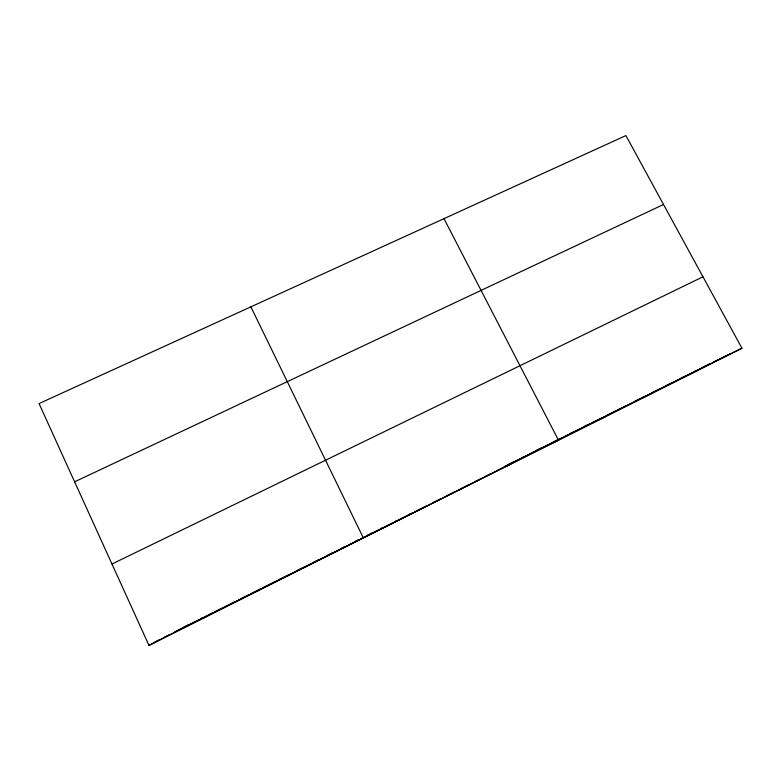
<?xml version="1.0" encoding="UTF-8"?>
<svg xmlns="http://www.w3.org/2000/svg" width="781" height="781" viewBox="0 0 781 781"><rect width="100%" height="100%" fill="white"/><g stroke="black" fill="none" stroke-linecap="round" stroke-linejoin="round"><path stroke-width="1.17" d="M257.955 590.817L259.556 589.811M203.919 617.898L207.072 616.111M148.976 645.428L741.95 348.238L625.903 135.572L39.05 403.572L148.976 645.428L152.773 643.368M159.07 639.942L153.72 642.851L730.791 353.647L719.213 359.26M183.916 627.075L189.275 624.39M201.068 618.484L203.206 617.4M507.992 464.695L513.42 461.971M522.118 457.617L524.295 456.524M536.176 450.569L541.536 447.884M553.329 441.978L558.688 439.293M570.481 433.377L572.629 432.303M584.569 426.319L586.736 425.235M175.051 631.712L188.045 625.2M190.213 624.117L202.123 618.152M204.29 617.058L212.949 612.724M215.126 611.63L223.844 607.267M226.031 606.173L234.749 601.8M240.206 599.066L248.924 594.692M251.111 593.599L259.829 589.235M263.099 587.595L273.838 582.216M279.207 579.522L287.798 575.216M296.389 570.911L304.98 566.606M313.591 562.291L318.999 559.577M327.659 555.242L333.067 552.528M341.727 548.194L343.894 547.11M355.794 541.145L357.952 540.062M366.631 535.717L372.049 533.003M380.718 528.659L382.895 527.565M394.815 521.591L396.982 520.507M408.853 514.562L410.991 513.488M504.624 466.569L548.106 444.779M550.254 443.706L562.086 437.77M564.243 436.696L579.297 429.15M581.464 428.066L590.163 423.702M592.34 422.609L601.048 418.255M606.486 415.521L615.194 411.167M617.361 410.074L622.808 407.35M623.882 406.813L626.02 405.739M634.611 401.434L643.193 397.129M651.774 392.833L660.365 388.528M665.734 385.834L671.172 383.11M679.86 378.756L685.288 376.042M693.977 371.688L696.154 370.594M164.44 637.247L169.809 634.562M175.178 631.868L261.362 588.679M262.445 588.142L311.316 563.648M312.38 563.111L359.436 539.534M395.772 521.327L360.5 538.997L363.37 537.982L250.877 306.835M397.91 520.253L406.462 515.968M407.526 515.431L412.915 512.736M415.072 511.653L426.924 505.717M432.313 503.013L440.933 498.698M446.322 495.994L453.859 492.215M460.38 488.945L469.078 484.591M474.516 481.867L479.954 479.143M485.391 476.42L490.819 473.696M496.257 470.972L498.434 469.879M499.518 469.332L674.599 381.597M675.672 381.06L710.534 363.585M712.711 362.501L718.159 359.768L714.088 361.74M111.976 564.028L702.959 276.786M702.88 367.177L708.982 364.219M731.807 353.158L741.95 348.238M687.055 375.563L697.111 370.711M642.675 397.812L651.598 393.526M597.641 420.383L605.392 416.683M532.993 452.228L558.474 440.191L443.989 218.641M74.605 481.809L663.508 204.485M505.522 466.54L510.833 464.07M458.418 490.156L462.45 488.32M410.591 514.123L413.295 512.961"/></g></svg>
